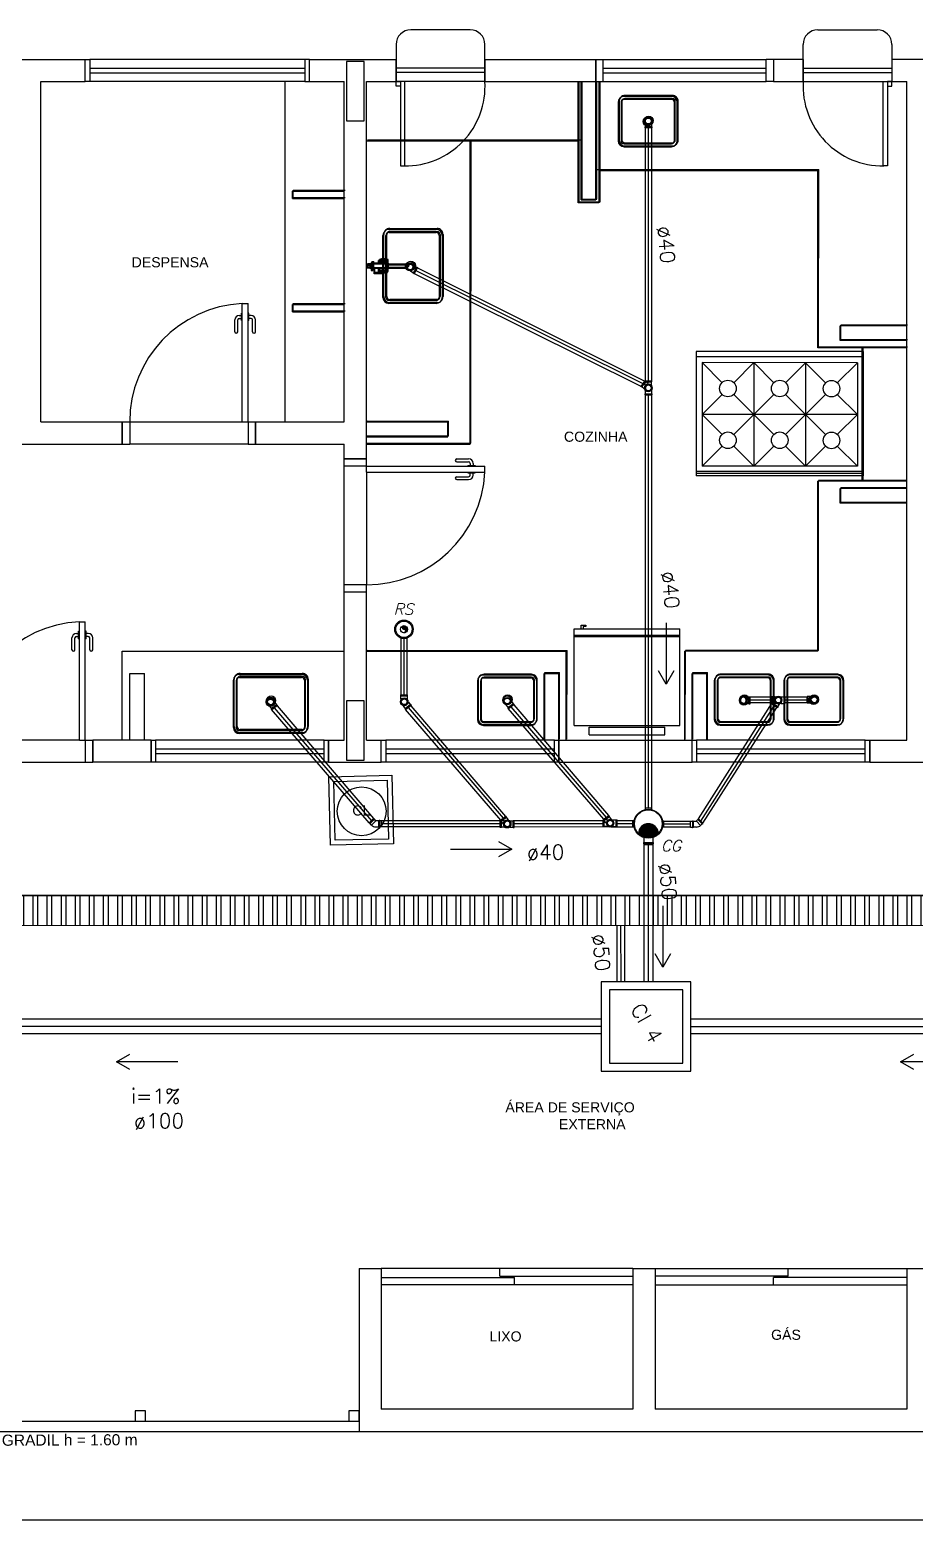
# Model space of a CAD drawing. Extents: x 411.9 to 506.5, y 66.1 to 116.3.
# Drawn here: x 427.16 to 433.14, y 71.29 to 81.37 of the extents above; entities that cross this region are included whole.
import ezdxf
from ezdxf.enums import TextEntityAlignment as Align

# ---------------------------------------------------------------- set-up
doc = ezdxf.new("R2010")
doc.units = 0
doc.header["$LTSCALE"] = 0.005
doc.layers.get('0').update_dxf_attribs({"linetype": 'CONTINUOUS'})
for name, color, linetype in [('A-PAREDE', 5, 'CONTINUOUS'), ('A-TEXTO', 3, 'CONTINUOUS'), ('ARQ-ESQ-VISTA1', 2, 'CONTINUOUS'), ('ARQ-PIS-VISTA', 8, 'CONTINUOUS'), ('EIXOS', 1, 'CONTINUOUS'), ('ESG-GERAL', 7, 'CONTINUOUS'), ('ESGOTO', 3, 'CONTINUOUS'), ('Estr-Met-PILARES', 3, 'CONTINUOUS'), ('H-SITUAÇÃO', 3, 'CONTINUOUS'), ('LEGENDA', 7, 'CONTINUOUS'), ('PROJ', 4, 'CONTINUOUS'), ('SANIT', 3, 'CONTINUOUS'), ('TUB-ESGOTO', 7, 'CONTINUOUS')]:
    doc.layers.add(name, color=color, linetype=linetype)
doc.styles.add('ARCAD1', font='romans.shx')
doc.styles.add('ESC-50-A20', font='arial.ttf', dxfattribs={"height": 0.1})
doc.styles.add('R80', font='SIMPLEX.SHX', dxfattribs={"height": 0.2})
doc.styles.get("Standard").update_dxf_attribs({"font": 'simplex.shx'})

# ---------------------------------------------------------------- blocks, each defined once
blk = doc.blocks.new('BL.SERVIÇO1')
at = {"layer": 'ARQ-PIS-VISTA', "color": 251}
for p, q in [((6.95, -2.25), (6.55, -2.25)), ((9.3, -2.25), (9.7, -2.25)), ((6.45, -2.35), (6.45, -2.6)), ((7.05, -2.6), (7.05, -2.35)), ((9.2, -2.6), (9.2, -2.35)), ((9.8, -2.35), (9.8, -2.6)), ((3.401, -2.45), (4.35, -2.45)), ((4.35, -2.6), (4.35, -2.45)), ((4.35, -2.45), (4.38, -2.45)), ((4.35, -2.6), (4.35, -2.45)), ((5.834, -2.45), (4.38, -2.45)), ((4.38, -2.45), (4.38, -2.6)), ((4.38, -2.51), (5.834, -2.51)), ((5.864, -2.45), (5.834, -2.45)), ((5.834, -2.45), (5.834, -2.6)), ((5.864, -2.45), (6.45, -2.45)), ((5.864, -2.6), (5.864, -2.45)), ((5.864, -2.6), (5.864, -2.45)), ((6.235, -2.465), (6.115, -2.465)), ((6.115, -2.465), (6.115, -2.865)), ((6.235, -2.865), (6.235, -2.465)), ((6.45, -2.6), (6.45, -2.45)), ((6.45, -2.6), (6.45, -2.45)), ((7.05, -2.509), (6.45, -2.509)), ((7.05, -2.45), (7.8, -2.45)), ((7.05, -2.453), (7.05, -2.603)), ((7.05, -2.603), (7.05, -2.453)), ((7.8, -2.45), (7.85, -2.45)), ((7.8, -2.45), (7.8, -2.6)), ((7.8, -2.6), (7.8, -2.45)), ((7.85, -2.6), (7.85, -2.45)), ((7.85, -2.45), (8.95, -2.45)), ((7.85, -2.51), (8.95, -2.51)), ((8.95, -2.6), (8.95, -2.45)), ((9, -2.45), (8.95, -2.45)), ((9.2, -2.45), (9, -2.45)), ((9, -2.45), (9, -2.6)), ((9.2, -2.45), (9.2, -2.6)), ((9.2, -2.509), (9.8, -2.509)), ((10.15, -2.45), (9.8, -2.45)), ((9.8, -2.45), (9.8, -2.6)), ((4.05, -4.9), (4.05, -2.6)), ((4.05, -2.6), (4.35, -2.6)), ((4.38, -2.6), (4.35, -2.6)), ((4.38, -2.54), (5.834, -2.54)), ((5.834, -2.6), (4.38, -2.6)), ((5.7, -4.9), (5.7, -2.6)), ((5.834, -2.6), (5.864, -2.6)), ((5.864, -2.6), (6.1, -2.6)), ((6.1, -4.9), (6.1, -2.6)), ((6.25, -2.6), (6.45, -2.6)), ((6.25, -5.15), (6.25, -2.6)), ((7.05, -2.539), (6.45, -2.539)), ((6.45, -2.63), (6.45, -2.6)), ((6.45, -2.6), (6.48, -2.6)), ((7.05, -2.6), (6.45, -2.6)), ((6.48, -2.6), (6.48, -3.17)), ((6.51, -2.6), (6.48, -2.6)), ((6.48, -2.6), (6.48, -2.63)), ((6.51, -3.17), (6.51, -2.6)), ((7.05, -2.6), (7.8, -2.6)), ((7.68, -3.42), (7.68, -2.6)), ((7.686, -3.414), (7.686, -2.6)), ((7.7, -3.4), (7.7, -2.6)), ((7.706, -3.394), (7.706, -2.6)), ((7.8, -2.6), (7.82, -2.6)), ((7.8, -3.4), (7.8, -2.6)), ((7.8, -2.6), (7.85, -2.6)), ((7.806, -3.394), (7.806, -2.6)), ((7.82, -2.6), (7.82, -3.42)), ((7.826, -2.6), (7.826, -3.414)), ((7.85, -2.54), (8.95, -2.54)), ((7.85, -2.6), (8.95, -2.6)), ((9, -2.6), (8.95, -2.6)), ((9, -2.6), (9.2, -2.6)), ((9.2, -2.539), (9.8, -2.539)), ((9.2, -2.6), (9.8, -2.6)), ((9.74, -3.17), (9.74, -2.6)), ((9.74, -2.6), (9.77, -2.6)), ((9.77, -2.6), (9.77, -3.17)), ((9.77, -2.6), (9.77, -2.63)), ((9.8, -2.6), (9.77, -2.6)), ((9.8, -2.6), (9.9, -2.6)), ((9.8, -2.63), (9.8, -2.6)), ((9.9, -7.05), (9.9, -2.6)), ((6.48, -2.63), (6.45, -2.63)), ((8.31, -2.7), (7.99, -2.7)), ((8.316, -2.694), (7.996, -2.694)), ((8.316, -2.714), (7.996, -2.714)), ((9.77, -2.63), (9.8, -2.63)), ((7.95, -2.74), (7.95, -3)), ((7.956, -2.734), (7.956, -2.994)), ((7.97, -2.74), (7.97, -3)), ((7.976, -2.734), (7.976, -2.994)), ((8.31, -2.72), (7.99, -2.72)), ((8.33, -3), (8.33, -2.74)), ((8.336, -2.994), (8.336, -2.734)), ((8.35, -3), (8.35, -2.74)), ((8.356, -2.994), (8.356, -2.734)), ((6.115, -2.865), (6.235, -2.865)), ((6.25, -3), (7.68, -3)), ((6.256, -2.993), (7.706, -2.994)), ((6.95, -5.05), (6.95, -3)), ((6.955, -5.044), (6.956, -2.994)), ((7.99, -3.02), (8.31, -3.02)), ((7.996, -3.014), (8.316, -3.014)), ((7.99, -3.04), (8.31, -3.04)), ((7.996, -3.034), (8.316, -3.034)), ((6.48, -3.17), (6.51, -3.17)), ((7.806, -3.194), (9.306, -3.195)), ((7.82, -3.2), (9.3, -3.2)), ((9.3, -4.4), (9.3, -3.2)), ((9.305, -4.395), (9.306, -3.195)), ((9.77, -3.17), (9.74, -3.17)), ((5.749, -3.39), (5.749, -3.34)), ((5.749, -3.34), (6.099, -3.34)), ((5.749, -3.39), (6.099, -3.39)), ((5.755, -3.383), (5.755, -3.333)), ((5.755, -3.333), (6.105, -3.333)), ((5.755, -3.383), (6.105, -3.383)), ((7.82, -3.42), (7.68, -3.42)), ((7.826, -3.414), (7.686, -3.414)), ((7.7, -3.4), (7.8, -3.4)), ((7.706, -3.394), (7.806, -3.394)), ((6.401, -3.599), (6.721, -3.599)), ((6.401, -3.619), (6.721, -3.619)), ((6.407, -3.593), (6.727, -3.593)), ((6.407, -3.613), (6.727, -3.613)), ((6.361, -4.059), (6.361, -3.639)), ((6.367, -4.053), (6.367, -3.633)), ((6.381, -4.059), (6.381, -3.639)), ((6.387, -4.053), (6.387, -3.633)), ((6.741, -3.639), (6.741, -4.059)), ((6.747, -3.633), (6.747, -4.053)), ((6.761, -3.639), (6.761, -4.059)), ((6.767, -3.633), (6.767, -4.053)), ((6.281, -3.822), (6.292, -3.822)), ((6.281, -3.822), (6.281, -3.876)), ((6.287, -3.816), (6.297, -3.816)), ((6.287, -3.816), (6.287, -3.87)), ((6.293, -3.875), (6.293, -3.824)), ((6.299, -3.868), (6.299, -3.817)), ((6.331, -3.834), (6.331, -3.809)), ((6.331, -3.815), (6.391, -3.815)), ((6.331, -3.819), (6.391, -3.819)), ((6.337, -3.828), (6.337, -3.802)), ((6.337, -3.808), (6.397, -3.808)), ((6.337, -3.812), (6.397, -3.812)), ((6.391, -3.834), (6.391, -3.809)), ((6.397, -3.828), (6.397, -3.802)), ((6.251, -3.839), (6.25, -3.84)), ((6.25, -3.84), (6.25, -3.842)), ((6.25, -3.842), (6.25, -3.858)), ((6.251, -3.86), (6.25, -3.858)), ((6.273, -3.839), (6.251, -3.839)), ((6.251, -3.839), (6.251, -3.859)), ((6.251, -3.84), (6.272, -3.84)), ((6.251, -3.859), (6.272, -3.859)), ((6.273, -3.86), (6.251, -3.86)), ((6.257, -3.832), (6.256, -3.834)), ((6.256, -3.833), (6.278, -3.833)), ((6.256, -3.834), (6.256, -3.835)), ((6.256, -3.835), (6.256, -3.851)), ((6.257, -3.853), (6.256, -3.851)), ((6.256, -3.852), (6.278, -3.852)), ((6.279, -3.832), (6.257, -3.832)), ((6.257, -3.832), (6.257, -3.852)), ((6.279, -3.853), (6.257, -3.853)), ((6.272, -3.839), (6.272, -3.859)), ((6.272, -3.86), (6.272, -3.859)), ((6.273, -3.834), (6.273, -3.864)), ((6.281, -3.864), (6.273, -3.864)), ((6.281, -3.834), (6.273, -3.834)), ((6.278, -3.832), (6.278, -3.852)), ((6.278, -3.853), (6.278, -3.852)), ((6.279, -3.828), (6.279, -3.858)), ((6.287, -3.828), (6.279, -3.828)), ((6.287, -3.858), (6.279, -3.858)), ((6.281, -3.876), (6.292, -3.876)), ((6.287, -3.87), (6.297, -3.87)), ((6.391, -3.834), (6.293, -3.834)), ((6.391, -3.864), (6.293, -3.864)), ((6.397, -3.828), (6.299, -3.828)), ((6.397, -3.858), (6.299, -3.858)), ((6.301, -3.894), (6.301, -3.864)), ((6.301, -3.899), (6.301, -3.894)), ((6.301, -3.894), (6.361, -3.894)), ((6.361, -3.899), (6.301, -3.899)), ((6.307, -3.888), (6.307, -3.858)), ((6.307, -3.893), (6.307, -3.888)), ((6.307, -3.888), (6.367, -3.888)), ((6.367, -3.893), (6.307, -3.893)), ((6.331, -3.889), (6.331, -3.864)), ((6.331, -3.879), (6.391, -3.879)), ((6.331, -3.883), (6.391, -3.883)), ((6.337, -3.883), (6.337, -3.858)), ((6.337, -3.873), (6.397, -3.873)), ((6.337, -3.877), (6.397, -3.877)), ((6.361, -3.894), (6.361, -3.899)), ((6.367, -3.888), (6.367, -3.893)), ((6.391, -3.834), (6.391, -3.864)), ((6.391, -3.839), (6.52, -3.839)), ((6.391, -3.86), (6.52, -3.86)), ((6.391, -3.889), (6.391, -3.864)), ((6.397, -3.828), (6.397, -3.858)), ((6.397, -3.832), (6.526, -3.832)), ((6.397, -3.853), (6.526, -3.853)), ((6.397, -3.883), (6.397, -3.858)), ((6.53, -3.848), (6.53, -3.849)), ((6.536, -3.841), (6.536, -3.843)), ((5.41, -4.9), (5.41, -4.1)), ((5.41, -4.1), (5.45, -4.1)), ((5.45, -4.9), (5.45, -4.1)), ((5.749, -4.156), (5.749, -4.106)), ((5.749, -4.106), (6.099, -4.106)), ((5.755, -4.15), (5.755, -4.1)), ((5.755, -4.1), (6.105, -4.1)), ((6.721, -4.079), (6.401, -4.079)), ((6.721, -4.099), (6.401, -4.099)), ((6.727, -4.073), (6.407, -4.073)), ((6.727, -4.093), (6.407, -4.093)), ((5.36, -4.29), (5.36, -4.21)), ((5.38, -4.29), (5.38, -4.21)), ((5.39, -4.18), (5.405, -4.18)), ((5.39, -4.2), (5.405, -4.2)), ((5.405, -4.215), (5.405, -4.165)), ((5.405, -4.165), (5.41, -4.165)), ((5.405, -4.215), (5.41, -4.215)), ((5.455, -4.165), (5.45, -4.165)), ((5.455, -4.215), (5.45, -4.215)), ((5.455, -4.215), (5.455, -4.165)), ((5.47, -4.18), (5.455, -4.18)), ((5.47, -4.2), (5.455, -4.2)), ((5.48, -4.29), (5.48, -4.21)), ((5.5, -4.29), (5.5, -4.21)), ((5.749, -4.156), (6.099, -4.156)), ((5.755, -4.15), (6.105, -4.15)), ((9.45, -4.35), (9.45, -4.25)), ((9.9, -4.25), (9.45, -4.25)), ((9.455, -4.345), (9.455, -4.245)), ((9.905, -4.245), (9.455, -4.245)), ((9.605, -4.425), (8.478, -4.424)), ((8.478, -4.424), (8.478, -5.264)), ((9.9, -4.4), (9.3, -4.4)), ((9.9, -4.4), (9.3, -4.4)), ((9.905, -4.395), (9.305, -4.395)), ((9.905, -4.395), (9.305, -4.395)), ((9.9, -4.35), (9.45, -4.35)), ((9.905, -4.345), (9.455, -4.345)), ((9.6, -5.3), (9.6, -4.4)), ((9.605, -5.295), (9.605, -4.395)), ((9.605, -4.425), (9.605, -5.265)), ((9.605, -4.46), (8.478, -4.459)), ((8.517, -4.499), (8.652, -4.635)), ((9.567, -4.5), (8.517, -4.499)), ((8.517, -4.499), (8.517, -5.199)), ((8.731, -4.635), (8.867, -4.499)), ((8.867, -4.499), (9.002, -4.635)), ((8.867, -4.499), (8.867, -5.199)), ((9.217, -4.5), (9.081, -4.635)), ((9.352, -4.635), (9.217, -4.5)), ((9.217, -4.5), (9.217, -5.2)), ((9.567, -4.5), (9.431, -4.635)), ((9.567, -4.5), (9.567, -5.2)), ((8.517, -4.849), (8.652, -4.714)), ((8.731, -4.714), (9.002, -4.985)), ((9.002, -4.714), (8.731, -4.985)), ((9.081, -4.714), (9.352, -4.985)), ((9.352, -4.714), (9.081, -4.985)), ((9.567, -4.85), (9.431, -4.714)), ((4.05, -4.9), (4.6, -4.9)), ((4.6, -5.05), (4.6, -4.9)), ((4.6, -4.9), (4.6, -5.05)), ((4.6, -4.9), (4.65, -4.9)), ((4.65, -4.9), (5.41, -4.9)), ((4.65, -4.9), (4.65, -5.05)), ((5.41, -4.9), (5.45, -4.9)), ((5.45, -4.9), (5.45, -5.05)), ((5.45, -4.9), (5.5, -4.9)), ((5.5, -5.05), (5.5, -4.9)), ((5.5, -4.9), (6.1, -4.9)), ((5.5, -4.9), (5.5, -5.05)), ((6.25, -4.9), (6.8, -4.9)), ((6.255, -4.893), (6.805, -4.894)), ((6.8, -5), (6.8, -4.9)), ((6.805, -4.994), (6.805, -4.894)), ((8.652, -4.985), (8.517, -4.849)), ((9.567, -4.85), (8.517, -4.849)), ((9.431, -4.985), (9.567, -4.85)), ((6.25, -5), (6.8, -5)), ((6.255, -4.993), (6.805, -4.994)), ((3.5, -5.05), (4.6, -5.05)), ((4.6, -5.05), (4.65, -5.05)), ((5.45, -5.05), (4.65, -5.05)), ((5.45, -5.05), (5.5, -5.05)), ((5.5, -5.05), (6.1, -5.05)), ((6.1, -5.15), (6.1, -5.05)), ((6.25, -5.05), (6.95, -5.05)), ((6.255, -5.043), (6.955, -5.044)), ((8.652, -5.064), (8.517, -5.199)), ((8.867, -5.199), (8.731, -5.064)), ((9.002, -5.064), (8.867, -5.199)), ((9.081, -5.064), (9.217, -5.2)), ((9.217, -5.2), (9.352, -5.064)), ((9.431, -5.064), (9.567, -5.2)), ((6.1, -5.15), (6.25, -5.15)), ((6.25, -5.15), (6.1, -5.15)), ((6.1, -5.2), (6.1, -5.15)), ((6.1, -6), (6.1, -5.2)), ((6.25, -5.2), (6.1, -5.2)), ((6.25, -5.2), (6.25, -5.15)), ((6.25, -5.2), (7.05, -5.2)), ((6.25, -5.24), (6.25, -5.2)), ((6.86, -5.15), (6.94, -5.15)), ((6.86, -5.17), (6.94, -5.17)), ((6.935, -5.195), (6.985, -5.195)), ((6.935, -5.195), (6.935, -5.2)), ((6.95, -5.18), (6.95, -5.195)), ((6.97, -5.18), (6.97, -5.195)), ((6.985, -5.195), (6.985, -5.2)), ((7.05, -5.24), (7.05, -5.2)), ((9.605, -5.235), (8.478, -5.234)), ((9.567, -5.2), (8.517, -5.199)), ((6.25, -5.24), (6.25, -6)), ((6.25, -5.24), (7.05, -5.24)), ((6.86, -5.27), (6.94, -5.27)), ((6.86, -5.29), (6.94, -5.29)), ((6.935, -5.245), (6.935, -5.24)), ((6.935, -5.245), (6.985, -5.245)), ((6.95, -5.26), (6.95, -5.245)), ((6.97, -5.26), (6.97, -5.245)), ((6.985, -5.245), (6.985, -5.24)), ((9.605, -5.249), (8.478, -5.248)), ((9.605, -5.265), (8.478, -5.264)), ((9.3, -6.45), (9.3, -5.3)), ((9.9, -5.3), (9.3, -5.3)), ((9.305, -6.445), (9.305, -5.295)), ((9.9, -5.295), (9.305, -5.295)), ((9.45, -5.45), (9.45, -5.35)), ((9.9, -5.35), (9.45, -5.35)), ((9.455, -5.445), (9.455, -5.345)), ((9.9, -5.345), (9.455, -5.345)), ((9.9, -5.45), (9.45, -5.45)), ((9.9, -5.445), (9.455, -5.445)), ((6.25, -6), (6.1, -6)), ((6.1, -6.05), (6.1, -6)), ((6.25, -6.05), (6.25, -6)), ((6.1, -7.05), (6.1, -6.05)), ((6.25, -6.05), (6.1, -6.05)), ((6.25, -6.05), (6.1, -6.05)), ((6.25, -7.05), (6.25, -6.05)), ((4.29, -6.33), (4.305, -6.33)), ((4.305, -6.365), (4.305, -6.315)), ((4.305, -6.315), (4.31, -6.315)), ((4.31, -7.05), (4.31, -6.25)), ((4.31, -6.25), (4.35, -6.25)), ((4.35, -7.05), (4.35, -6.25)), ((4.355, -6.315), (4.35, -6.315)), ((4.355, -6.365), (4.355, -6.315)), ((4.37, -6.33), (4.355, -6.33)), ((7.653, -6.299), (8.368, -6.299)), ((7.653, -6.952), (7.653, -6.299)), ((7.653, -6.34), (8.368, -6.34)), ((7.701, -6.273), (7.732, -6.273)), ((7.701, -6.299), (7.701, -6.273)), ((7.714, -6.282), (7.714, -6.299)), ((7.732, -6.282), (7.714, -6.282)), ((7.732, -6.273), (7.732, -6.282)), ((8.368, -6.952), (8.368, -6.299)), ((4.26, -6.44), (4.26, -6.36)), ((4.28, -6.44), (4.28, -6.36)), ((4.29, -6.35), (4.305, -6.35)), ((4.305, -6.365), (4.31, -6.365)), ((4.355, -6.365), (4.35, -6.365)), ((4.37, -6.35), (4.355, -6.35)), ((4.38, -6.44), (4.38, -6.36)), ((4.4, -6.44), (4.4, -6.36)), ((6.255, -6.443), (7.605, -6.444)), ((7.604, -7.044), (7.605, -6.444)), ((7.653, -6.35), (8.368, -6.35)), ((8.404, -7.044), (8.405, -6.444)), ((9.305, -6.445), (8.405, -6.444)), ((4.6, -6.45), (6.1, -6.45)), ((4.6, -7.05), (4.6, -6.45)), ((6.25, -6.45), (7.6, -6.45)), ((7.6, -7.05), (7.6, -6.45)), ((9.3, -6.45), (8.4, -6.45)), ((8.4, -7.05), (8.4, -6.45)), ((4.65, -6.6), (4.75, -6.6)), ((4.65, -7.05), (4.65, -6.6)), ((4.75, -7.05), (4.75, -6.6)), ((5.351, -6.966), (5.351, -6.646)), ((5.356, -6.959), (5.356, -6.639)), ((5.371, -6.966), (5.371, -6.646)), ((5.376, -6.959), (5.376, -6.639)), ((5.391, -6.606), (5.811, -6.606)), ((5.391, -6.626), (5.811, -6.626)), ((5.396, -6.599), (5.816, -6.599)), ((5.396, -6.619), (5.816, -6.619)), ((5.831, -6.646), (5.831, -6.966)), ((5.836, -6.639), (5.836, -6.959)), ((5.851, -6.646), (5.851, -6.966)), ((5.856, -6.639), (5.856, -6.959)), ((7.004, -6.645), (7.004, -6.905)), ((7.024, -6.645), (7.024, -6.905)), ((7.36, -6.611), (7.04, -6.611)), ((7.36, -6.631), (7.04, -6.631)), ((7.364, -6.605), (7.044, -6.605)), ((7.364, -6.625), (7.044, -6.625)), ((7.384, -6.905), (7.384, -6.645)), ((7.404, -6.905), (7.404, -6.645)), ((7.45, -6.6), (7.55, -6.6)), ((7.45, -7.05), (7.45, -6.6)), ((7.454, -6.594), (7.554, -6.594)), ((7.454, -7.044), (7.454, -6.594)), ((7.55, -7.05), (7.55, -6.6)), ((7.554, -7.044), (7.554, -6.594)), ((8.45, -6.6), (8.55, -6.6)), ((8.45, -7.05), (8.45, -6.6)), ((8.454, -6.594), (8.554, -6.594)), ((8.454, -7.044), (8.454, -6.594)), ((8.55, -7.05), (8.55, -6.6)), ((8.554, -7.044), (8.554, -6.594)), ((8.604, -6.644), (8.604, -6.904)), ((8.624, -6.644), (8.624, -6.904)), ((8.96, -6.61), (8.64, -6.61)), ((8.96, -6.63), (8.64, -6.63)), ((8.964, -6.604), (8.644, -6.604)), ((8.964, -6.624), (8.644, -6.624)), ((8.984, -6.904), (8.984, -6.644)), ((9.004, -6.904), (9.004, -6.644)), ((9.074, -6.644), (9.074, -6.904)), ((9.094, -6.644), (9.094, -6.904)), ((9.43, -6.61), (9.11, -6.61)), ((9.43, -6.63), (9.11, -6.63)), ((9.434, -6.605), (9.114, -6.604)), ((9.434, -6.625), (9.114, -6.624)), ((9.454, -6.905), (9.454, -6.645)), ((9.474, -6.905), (9.474, -6.645)), ((7, -6.651), (7, -6.911)), ((7.02, -6.651), (7.02, -6.911)), ((7.38, -6.911), (7.38, -6.651)), ((7.4, -6.911), (7.4, -6.651)), ((8.6, -6.65), (8.6, -6.91)), ((8.62, -6.65), (8.62, -6.91)), ((8.98, -6.91), (8.98, -6.65)), ((9, -6.91), (9, -6.65)), ((9.07, -6.65), (9.07, -6.91)), ((9.09, -6.65), (9.09, -6.91)), ((9.45, -6.91), (9.45, -6.65)), ((9.47, -6.91), (9.47, -6.65)), ((6.235, -6.785), (6.115, -6.785)), ((6.115, -6.785), (6.115, -7.185)), ((6.235, -7.185), (6.235, -6.785)), ((7.04, -6.931), (7.36, -6.931)), ((7.044, -6.925), (7.364, -6.925)), ((7.044, -6.945), (7.364, -6.945)), ((8.64, -6.93), (8.96, -6.93)), ((8.644, -6.924), (8.964, -6.924)), ((8.644, -6.944), (8.964, -6.944)), ((9.11, -6.93), (9.43, -6.93)), ((9.114, -6.924), (9.434, -6.925)), ((9.114, -6.944), (9.434, -6.945)), ((4.31, -7.05), (3.55, -7.05)), ((4.31, -7.05), (4.35, -7.05)), ((4.35, -7.05), (4.35, -7.2)), ((4.35, -7.05), (4.4, -7.05)), ((4.4, -7.05), (4.4, -7.2)), ((4.794, -7.05), (4.4, -7.05)), ((4.4, -7.2), (4.4, -7.05)), ((4.794, -7.2), (4.794, -7.05)), ((4.794, -7.2), (4.794, -7.05)), ((4.794, -7.05), (4.794, -7.2)), ((4.794, -7.2), (4.794, -7.05)), ((4.794, -7.05), (4.824, -7.05)), ((4.794, -7.2), (4.794, -7.05)), ((5.964, -7.05), (4.824, -7.05)), ((4.824, -7.05), (4.824, -7.2)), ((5.811, -6.986), (5.391, -6.986)), ((5.811, -7.006), (5.391, -7.006)), ((5.816, -6.979), (5.396, -6.979)), ((5.816, -6.999), (5.396, -6.999)), ((5.964, -7.2), (5.964, -7.05)), ((5.964, -7.05), (5.994, -7.05)), ((5.994, -7.2), (5.994, -7.05)), ((5.994, -7.2), (5.994, -7.05)), ((5.994, -7.05), (6.1, -7.05)), ((5.994, -7.05), (5.994, -7.2)), ((5.994, -7.05), (5.994, -7.2)), ((5.994, -7.2), (5.994, -7.05)), ((6.25, -7.05), (6.35, -7.05)), ((6.25, -7.05), (6.35, -7.05)), ((6.35, -7.2), (6.35, -7.05)), ((6.35, -7.2), (6.35, -7.05)), ((6.35, -7.05), (6.38, -7.05)), ((6.35, -7.2), (6.35, -7.05)), ((7.52, -7.05), (6.38, -7.05)), ((6.38, -7.05), (6.38, -7.2)), ((7.04, -6.951), (7.36, -6.951)), ((7.52, -7.2), (7.52, -7.05)), ((7.52, -7.05), (7.55, -7.05)), ((7.55, -7.05), (8.45, -7.05)), ((7.55, -7.2), (7.55, -7.05)), ((7.55, -7.05), (7.55, -7.2)), ((7.55, -7.2), (7.55, -7.05)), ((7.653, -6.952), (8.368, -6.952)), ((7.755, -7.014), (7.755, -6.963)), ((7.755, -6.963), (8.266, -6.963)), ((7.755, -7.014), (8.266, -7.014)), ((8.266, -7.014), (8.266, -6.963)), ((8.45, -7.2), (8.45, -7.05)), ((8.45, -7.2), (8.45, -7.05)), ((8.45, -7.05), (8.48, -7.05)), ((8.45, -7.2), (8.45, -7.05)), ((9.62, -7.05), (8.48, -7.05)), ((8.48, -7.05), (8.48, -7.2)), ((8.64, -6.95), (8.96, -6.95)), ((9.11, -6.95), (9.43, -6.95)), ((9.62, -7.2), (9.62, -7.05)), ((9.62, -7.05), (9.65, -7.05)), ((9.65, -7.05), (9.65, -7.2)), ((9.65, -7.05), (9.9, -7.05)), ((9.65, -7.2), (9.65, -7.05)), ((4.824, -7.11), (5.964, -7.11)), ((4.824, -7.14), (5.964, -7.14)), ((6.38, -7.11), (7.52, -7.11)), ((6.38, -7.14), (7.52, -7.14)), ((8.48, -7.11), (9.62, -7.11)), ((8.48, -7.14), (9.62, -7.14)), ((3.55, -7.2), (4.35, -7.2)), ((4.35, -7.2), (4.4, -7.2)), ((4.794, -7.2), (4.4, -7.2)), ((4.824, -7.2), (4.794, -7.2)), ((5.964, -7.2), (4.824, -7.2)), ((5.994, -7.2), (5.964, -7.2)), ((5.994, -7.2), (6.35, -7.2)), ((6.115, -7.185), (6.235, -7.185)), ((6.38, -7.2), (6.35, -7.2)), ((7.52, -7.2), (6.38, -7.2)), ((7.55, -7.2), (7.52, -7.2)), ((7.55, -7.2), (8.45, -7.2)), ((7.87, -7.2), (8.295, -7.2)), ((8.48, -7.2), (8.45, -7.2)), ((9.62, -7.2), (8.48, -7.2)), ((9.65, -7.2), (9.62, -7.2)), ((9.65, -7.2), (11.8, -7.2)), ((5.996, -7.298), (6.422, -7.288)), ((6.006, -7.761), (5.996, -7.298)), ((6.03, -7.331), (6.389, -7.322)), ((6.039, -7.727), (6.03, -7.331)), ((6.389, -7.322), (6.398, -7.719)), ((6.422, -7.288), (6.433, -7.752)), ((6.433, -7.752), (6.006, -7.761)), ((6.398, -7.719), (6.039, -7.727)), ((17.55, -8.1), (0, -8.1)), ((6.2, -10.622), (6.2, -11.722)), ((6.2, -10.622), (6.35, -10.622)), ((7.15, -10.622), (6.35, -10.622)), ((6.35, -10.622), (6.35, -11.572)), ((8.05, -10.622), (7.15, -10.622)), ((7.15, -10.672), (7.15, -10.622)), ((7.15, -10.672), (8.05, -10.672)), ((8.05, -10.622), (8.2, -10.622)), ((8.05, -10.622), (8.05, -11.572)), ((8.2, -10.622), (8.2, -11.572)), ((8.2, -10.622), (9.1, -10.622)), ((9.1, -10.672), (8.2, -10.672)), ((9.1, -10.622), (9.9, -10.622)), ((9.1, -10.672), (9.1, -10.622)), ((9.9, -10.622), (9.9, -11.572)), ((9.9, -10.622), (10.05, -10.622)), ((6.35, -10.682), (7.25, -10.682)), ((7.25, -10.732), (6.35, -10.732)), ((7.25, -10.732), (7.25, -10.682)), ((8.05, -10.732), (7.25, -10.732)), ((8.2, -10.732), (9, -10.732)), ((9, -10.732), (9, -10.682)), ((9.9, -10.682), (9, -10.682)), ((9, -10.732), (9.9, -10.732)), ((4.757, -11.582), (4.687, -11.582)), ((4.687, -11.582), (4.687, -11.652)), ((4.757, -11.652), (4.757, -11.582)), ((6.2, -11.582), (6.13, -11.582)), ((6.13, -11.582), (6.13, -11.652)), ((6.2, -11.652), (6.2, -11.582)), ((8.05, -11.572), (6.35, -11.572)), ((9.9, -11.572), (8.2, -11.572)), ((3.245, -11.652), (6.2, -11.652)), ((4.687, -11.652), (4.757, -11.652)), ((6.13, -11.652), (6.2, -11.652)), ((3.175, -11.722), (6.2, -11.722)), ((6.2, -11.722), (10.05, -11.722)), ((11.7, -12.322), (0.1, -12.322))]:
    blk.add_line(p, q, dxfattribs=at)
for centre, radius in [((8.15, -2.87), 0.03), ((8.156, -2.864), 0.03), ((6.544, -3.849), 0.03), ((6.55, -3.843), 0.03), ((8.692, -4.674), 0.056), ((9.042, -4.674), 0.056), ((9.392, -4.675), 0.056), ((8.692, -5.024), 0.056), ((9.042, -5.024), 0.056), ((9.392, -5.025), 0.056), ((7.204, -6.775), 0.03), ((8.804, -6.774), 0.03), ((9.274, -6.775), 0.03), ((5.601, -6.789), 0.03), ((5.606, -6.782), 0.03), ((7.2, -6.781), 0.03), ((8.8, -6.78), 0.03), ((9.27, -6.78), 0.03), ((6.217, -7.531), 0.165)]:
    blk.add_circle(centre, radius, dxfattribs=at)
for centre, radius, start, end in [((6.55, -2.35), 0.1, 90, 180), ((6.95, -2.35), 0.1, 0, 90), ((9.3, -2.35), 0.1, 90, 180), ((9.7, -2.35), 0.1, 0, 90), ((6.513, -2.632), 0.538, 269.2019, 3.3679), ((9.738, -2.632), 0.538, 176.6321, 270.7981), ((7.99, -2.74), 0.04, 90, 180), ((7.996, -2.734), 0.04, 89.9772, 179.9772), ((7.996, -2.734), 0.02, 89.9772, 179.9772), ((8.31, -2.74), 0.04, 360, 90), ((8.316, -2.734), 0.04, 359.9772, 89.9772), ((8.316, -2.734), 0.02, 359.9772, 89.9772), ((7.99, -2.74), 0.02, 90, 180), ((8.31, -2.74), 0.02, 360, 90), ((7.99, -3), 0.04, 180, 270), ((7.996, -2.994), 0.04, 179.9772, 269.9772), ((7.99, -3), 0.02, 180, 270), ((7.996, -2.994), 0.02, 179.9772, 269.9772), ((8.31, -3), 0.02, 270, 0), ((8.31, -3), 0.04, 270, 0), ((8.316, -2.994), 0.02, 269.9772, 359.9772), ((8.316, -2.994), 0.04, 269.9772, 359.9772), ((6.401, -3.639), 0.04, 90, 180), ((6.407, -3.633), 0.04, 89.9772, 179.9772), ((6.401, -3.639), 0.02, 90, 180), ((6.407, -3.633), 0.02, 89.9772, 179.9772), ((6.721, -3.639), 0.04, 360, 90), ((6.721, -3.639), 0.02, 360, 90), ((6.727, -3.633), 0.04, 359.9772, 89.9772), ((6.727, -3.633), 0.02, 359.9772, 89.9772), ((6.292, -3.824), 0.0016, 0.0011, 90), ((6.297, -3.817), 0.0016, 359.9783, 89.9772), ((6.361, -3.896), 0.0925, 71.0067, 108.856), ((6.367, -3.89), 0.0925, 70.9839, 108.8332), ((6.292, -3.875), 0.0016, 270, 359.9996), ((6.297, -3.868), 0.0016, 269.9772, 359.9768), ((6.361, -3.802), 0.0925, 251.144, 288.9933), ((6.367, -3.795), 0.0925, 251.1212, 288.9705), ((6.52, -3.849), 0.0103, 270, 90), ((6.526, -3.843), 0.0103, 269.9772, 89.9772), ((5.45, -4.899), 0.8, 92.866, 180.0717), ((6.401, -4.059), 0.04, 180, 270), ((6.407, -4.053), 0.04, 179.9772, 269.9772), ((6.401, -4.059), 0.02, 180, 270), ((6.407, -4.053), 0.02, 179.9772, 269.9772), ((6.721, -4.059), 0.02, 270, 0), ((6.721, -4.059), 0.04, 270, 0), ((6.727, -4.053), 0.02, 269.9772, 359.9772), ((6.727, -4.053), 0.04, 269.9772, 359.9772), ((5.39, -4.21), 0.03, 90, 180), ((5.39, -4.21), 0.01, 90, 180), ((5.47, -4.21), 0.03, 0, 90), ((5.47, -4.21), 0.01, 0, 90), ((5.37, -4.29), 0.01, 180, 0), ((5.49, -4.29), 0.01, 180, 0), ((6.86, -5.16), 0.01, 90, 270), ((6.94, -5.18), 0.03, 360, 90), ((6.94, -5.18), 0.01, 360, 90), ((6.251, -5.2), 0.8, 269.9283, 357.134), ((6.86, -5.28), 0.01, 90, 270), ((6.94, -5.26), 0.01, 270, 360), ((6.94, -5.26), 0.03, 270, 360), ((4.35, -7.049), 0.8, 92.866, 180.0717), ((4.29, -6.36), 0.03, 90, 180), ((4.37, -6.36), 0.03, 0, 90), ((4.27, -6.44), 0.01, 180, 0), ((4.29, -6.36), 0.01, 90, 180), ((4.37, -6.36), 0.01, 0, 90), ((4.39, -6.44), 0.01, 180, 0), ((5.391, -6.646), 0.04, 90, 180), ((5.396, -6.639), 0.04, 89.9772, 179.9772), ((5.391, -6.646), 0.02, 90, 180), ((5.396, -6.639), 0.02, 89.9772, 179.9772), ((5.811, -6.646), 0.04, 0, 90), ((5.811, -6.646), 0.02, 0, 90), ((5.816, -6.639), 0.04, 359.9772, 89.9772), ((5.816, -6.639), 0.02, 359.9772, 89.9772), ((7.04, -6.651), 0.04, 90, 180), ((7.044, -6.645), 0.04, 89.9772, 179.9772), ((7.04, -6.651), 0.02, 90, 180), ((7.044, -6.645), 0.02, 89.9772, 179.9772), ((7.36, -6.651), 0.04, 360, 90), ((7.36, -6.651), 0.02, 360, 90), ((7.364, -6.645), 0.04, 359.9772, 89.9772), ((7.364, -6.645), 0.02, 359.9772, 89.9772), ((8.64, -6.65), 0.04, 90, 180), ((8.644, -6.644), 0.04, 89.9772, 179.9772), ((8.64, -6.65), 0.02, 90, 180), ((8.644, -6.644), 0.02, 89.9772, 179.9772), ((8.96, -6.65), 0.04, 360, 90), ((8.96, -6.65), 0.02, 360, 90), ((8.964, -6.644), 0.04, 359.9772, 89.9772), ((8.964, -6.644), 0.02, 359.9772, 89.9772), ((9.11, -6.65), 0.04, 90, 180), ((9.114, -6.644), 0.04, 89.9772, 179.9772), ((9.11, -6.65), 0.02, 90, 180), ((9.114, -6.644), 0.02, 89.9772, 179.9772), ((9.43, -6.65), 0.04, 360, 90), ((9.43, -6.65), 0.02, 360, 90), ((9.434, -6.645), 0.04, 359.9772, 89.9772), ((9.434, -6.645), 0.02, 359.9772, 89.9772), ((7.04, -6.911), 0.04, 180, 270), ((7.044, -6.905), 0.04, 179.9772, 269.9772), ((7.04, -6.911), 0.02, 180, 270), ((7.044, -6.905), 0.02, 179.9772, 269.9772), ((7.36, -6.911), 0.02, 270, 0), ((7.36, -6.911), 0.04, 270, 0), ((7.364, -6.905), 0.02, 269.9772, 359.9772), ((7.364, -6.905), 0.04, 269.9772, 359.9772), ((8.64, -6.91), 0.04, 180, 270), ((8.644, -6.904), 0.04, 179.9772, 269.9772), ((8.64, -6.91), 0.02, 180, 270), ((8.644, -6.904), 0.02, 179.9772, 269.9772), ((8.96, -6.91), 0.02, 270, 0), ((8.96, -6.91), 0.04, 270, 0), ((8.964, -6.904), 0.02, 269.9772, 359.9772), ((8.964, -6.904), 0.04, 269.9772, 359.9772), ((9.11, -6.91), 0.04, 180, 270), ((9.114, -6.904), 0.04, 179.9772, 269.9772), ((9.11, -6.91), 0.02, 180, 270), ((9.114, -6.904), 0.02, 179.9772, 269.9772), ((9.43, -6.91), 0.02, 270, 0), ((9.43, -6.91), 0.04, 270, 0), ((9.434, -6.905), 0.02, 269.9772, 359.9772), ((9.434, -6.905), 0.04, 269.9772, 359.9772), ((5.391, -6.966), 0.04, 180, 270), ((5.396, -6.959), 0.04, 179.9772, 269.9772), ((5.391, -6.966), 0.02, 180, 270), ((5.396, -6.959), 0.02, 179.9772, 269.9772), ((5.811, -6.966), 0.02, 270, 360), ((5.811, -6.966), 0.04, 270, 360), ((5.816, -6.959), 0.02, 269.9772, 359.9772), ((5.816, -6.959), 0.04, 269.9772, 359.9772)]:
    blk.add_arc(centre, radius, start, end, dxfattribs=at)
at = {"layer": 'ARQ-PIS-VISTA', "color": 251, "style": 'ESC-50-A20'}
for s, height, p in [('DESPENSA', 0.0683, (4.663, -3.855)), ('COZINHA', 0.0683, (7.584, -5.034)), ('CL', 0.0683, (6.154, -7.56)), ('ÁREA DE SERVIÇO', 0.06827, (7.188, -9.566)), ('EXTERNA', 0.0683, (7.55, -9.68)), (' LIXO', 0.0683, (7.054, -11.114)), (' GÁS', 0.0683, (8.957, -11.103))]:
    blk.add_text(s, height=height, dxfattribs=at).set_placement(p)
blk.add_text('GRADIL h = 1.60 m', height=0.075, rotation=0.2321, dxfattribs=at).set_placement((3.786, -11.819))
blk = doc.blocks.new('*X22')
at = {"color": 0}
for p, q in [((72.8, 90), (100.3, 90)), ((72.9, 91.9), (99.1, 91.9)), ((73.1, 88.1), (101.2, 88.1)), ((73.4, 93.8), (97.6, 93.8)), ((73.7, 86.2), (101.9, 86.2)), ((74.3, 95.6), (95.7, 95.6)), ((75.9, 97.5), (93.1, 97.5)), ((78.6, 99.4), (88.9, 99.4)), ((74.8, 84.4), (102.4, 84.4)), ((76.6, 82.5), (102.7, 82.5)), ((80.4, 80.6), (102.8, 80.6)), ((88.2, 78.8), (102.8, 78.8)), ((88.2, 61.9), (90.5, 61.9)), ((90.4, 76.9), (102.5, 76.9)), ((90.4, 63.8), (94, 63.8)), ((91.6, 65.6), (96.4, 65.6)), ((91.7, 75), (102.1, 75)), ((92.4, 73.1), (101.5, 73.1)), ((92.4, 67.5), (98.2, 67.5)), ((92.8, 71.2), (100.6, 71.2)), ((92.8, 69.4), (99.6, 69.4))]:
    blk.add_line(p, q, dxfattribs=at)
blk = doc.blocks.new('27258794')
at = {"layer": 'ESGOTO'}
for radius in [52.5, 46.5, 20]:
    blk.add_circle((0, 0), radius, dxfattribs=at)
for centre, start, end in [((0, 10), 90, 270), ((0, -10), 270, 90)]:
    blk.add_arc(centre, 10, start, end, dxfattribs=at)
blk.add_blockref('*X22', (-82.8, -80.3), dxfattribs=at)
blk = doc.blocks.new('2756042S')
at = {"layer": 'ESGOTO'}
for p, q in [((18, 21), (14, 21)), ((18, 21), (19, 22)), ((18, 17), (18, 21)), ((19, 22), (40, 22)), ((19, 16), (19, 22)), ((40, 23), (40, -23)), ((40, 23), (47, 23)), ((47, 23), (47, -23)), ((18, -21), (14, -21)), ((18, -21), (18, -17)), ((18, -21), (19, -22)), ((19, -22), (19, -16)), ((19, -22), (40, -22)), ((40, -23), (47, -23))]:
    blk.add_line(p, q, dxfattribs=at)
for radius in [25, 22, 20]:
    blk.add_circle((0, 0), radius, dxfattribs=at)
blk = doc.blocks.new('*X13')
at = {"color": 0}
for p, q in [((184, 169), (309, 169)), ((184, 167), (309, 167)), ((184, 165), (309, 165)), ((185, 180), (309, 180)), ((185, 178), (309, 178)), ((185, 176), (309, 176)), ((185, 174), (309, 174)), ((185, 172), (309, 172)), ((185, 171), (309, 171)), ((185, 163), (309, 163)), ((185, 161), (309, 161)), ((185, 159), (309, 159)), ((185, 158), (309, 158)), ((185, 156), (309, 156)), ((185, 154), (309, 154)), ((186, 186), (308, 186)), ((186, 184), (308, 184)), ((186, 182), (309, 182)), ((186, 152), (308, 152)), ((186, 150), (308, 150)), ((187, 189), (307, 189)), ((187, 188), (308, 188)), ((187, 148), (308, 148)), ((187, 146), (308, 146)), ((187, 144), (307, 144)), ((188, 193), (307, 193)), ((188, 191), (307, 191)), ((188, 142), (307, 142)), ((189, 195), (306, 195)), ((189, 141), (307, 141)), ((189, 139), (306, 139)), ((190, 199), (305, 199)), ((190, 197), (306, 197)), ((190, 137), (306, 137)), ((191, 201), (305, 201)), ((191, 135), (305, 135)), ((192, 202), (304, 202)), ((193, 206), (303, 206)), ((193, 204), (304, 204)), ((194, 208), (303, 208)), ((195, 210), (302, 210)), ((197, 212), (301, 212)), ((198, 214), (300, 214)), ((199, 216), (300, 216)), ((200, 218), (299, 218)), ((201, 219), (298, 219)), ((203, 221), (297, 221)), ((204, 223), (296, 223)), ((206, 225), (295, 225)), ((208, 227), (294, 227)), ((209, 229), (293, 229)), ((211, 231), (292, 231)), ((213, 232), (291, 232)), ((215, 234), (290, 234)), ((218, 236), (289, 236)), ((220, 238), (287, 238)), ((223, 240), (286, 240)), ((225, 242), (285, 242)), ((228, 244), (283, 244)), ((232, 246), (282, 246)), ((236, 248), (280, 248)), ((240, 249), (279, 249)), ((245, 251), (277, 251)), ((252, 253), (275, 253)), ((262, 255), (274, 255)), ((191, 133), (305, 133)), ((192, 131), (304, 131)), ((193, 129), (304, 129)), ((194, 128), (303, 128)), ((195, 126), (302, 126)), ((196, 124), (302, 124)), ((197, 122), (301, 122)), ((198, 120), (300, 120)), ((199, 118), (299, 118)), ((201, 116), (299, 116)), ((202, 114), (298, 114)), ((203, 112), (297, 112)), ((205, 111), (296, 111)), ((207, 109), (295, 109)), ((208, 107), (294, 107)), ((210, 105), (293, 105)), ((212, 103), (292, 103)), ((214, 101), (291, 101)), ((216, 99), (289, 99)), ((219, 98), (288, 98)), ((221, 96), (287, 96)), ((224, 94), (286, 94)), ((227, 92), (284, 92)), ((230, 90), (283, 90)), ((234, 88), (281, 88)), ((238, 86), (280, 86)), ((242, 84), (278, 84)), ((248, 82), (276, 82)), ((256, 81), (275, 81))]:
    blk.add_line(p, q, dxfattribs=at)
blk = doc.blocks.new('27150225')
at = {"layer": 'ESGOTO'}
for p, q in [((27, 141), (-27, 141)), ((-27, 128), (-27, 141)), ((27, 128), (27, 141)), ((-141, 27), (-141, -27)), ((-141, 27), (-128, 27)), ((125, 40), (169, 40)), ((169, 44), (182, 44)), ((169, -44), (169, 44)), ((182, -44), (182, 44)), ((182, 40), (187, 40)), ((187, -40), (187, 40)), ((-141, -27), (-128, -27)), ((-27, -141), (-27, -128)), ((27, -141), (27, -128)), ((125, -40), (169, -40)), ((169, -44), (182, -44)), ((182, -40), (187, -40)), ((-27, -141), (27, -141))]:
    blk.add_line(p, q, dxfattribs=at)
for radius in [131, 125]:
    blk.add_circle((0, 0), radius, dxfattribs=at)
blk.add_arc((88, 0), 88.4, 90, 270, dxfattribs=at)
blk.add_blockref('*X13', (-184, -167), dxfattribs=at)

msp = doc.modelspace()

# ---------------------------------------------------------------- hatches: boundary and pattern name
at = {"layer": 'Estr-Met-PILARES'}
h = msp.add_hatch(dxfattribs=at)
h.set_pattern_fill('ANSI32', color=251, scale=0.01, angle=45)
h.set_pattern_definition([(90, (93.13733, 329.97598), (-0.09525, 1e-16), []), (90, (93.16908, 330.00773), (-0.09525, 1e-16), [])])
h.paths.add_polyline_path([(426.45617, 75.31227), (426.45609, 75.51227), (434.88152, 75.51562), (434.8816, 75.31562)])

# ---------------------------------------------------------------- linework, layer by layer
at = {"layer": 'A-PAREDE', "color": 2, "extrusion": (0, 0, -1)}
for p, q in [((431.45635, 77.35836), (431.45635, 76.94253)), ((429.9983, 75.82912), (430.41413, 75.82912)), ((431.43445, 75.44618), (431.43445, 75.03035)), ((428.15761, 74.39183), (427.74178, 74.39183)), ((433.45428, 74.39183), (433.03845, 74.39183))]:
    msp.add_line(p, q, dxfattribs=at)
at = {"layer": 'A-PAREDE', "color": 2}
for points in [[(431.50827, 77.03246), (431.45635, 76.94253), (431.40443, 77.03246)], [(430.3242, 75.88104), (430.41413, 75.82912), (430.3242, 75.7772)], [(431.48637, 75.12028), (431.43445, 75.03035), (431.38253, 75.12028)], [(427.83171, 74.33991), (427.74178, 74.39183), (427.83171, 74.44375)], [(433.12838, 74.33991), (433.03845, 74.39183), (433.12838, 74.44375)]]:
    msp.add_lwpolyline(points, dxfattribs=at)
at = {"layer": 'ARQ-ESQ-VISTA1', "color": 251}
for centre in [(431.33568, 80.74817), (428.78275, 76.82241), (431.98128, 76.8325), (432.45568, 76.83817)]:
    msp.add_circle(centre, 0.03, dxfattribs=at)
at = {"layer": 'EIXOS'}
for p, q in [((431.3355, 80.7021), (431.3355, 78.99253)), ((429.7652, 79.73892), (431.29883, 78.9744)), ((431.3355, 78.89853), (431.3355, 76.10605)), ((429.68422, 77.25167), (429.68422, 76.87199)), ((428.80858, 76.78381), (429.46491, 76.02058)), ((429.71228, 76.78484), (430.35481, 76.03766)), ((430.40757, 76.79053), (431.05076, 76.04259)), ((431.69099, 76.01764), (432.18665, 76.79764)), ((432.16632, 76.83628), (432.02426, 76.83628)), ((432.40942, 76.83628), (432.26032, 76.83628)), ((430.33547, 76.00037), (429.53521, 76.00037)), ((431.03077, 76.00037), (430.42947, 76.00037)), ((431.2345, 76.00037), (431.12477, 76.00037)), ((431.44118, 76.00023), (431.61969, 76.00023)), ((431.33534, 75.86005), (431.33534, 74.93273)), ((431.15101, 74.93273), (431.15085, 75.31413)), ((431.01783, 74.63023), (422.18094, 74.63023)), ((431.62283, 74.63023), (435.42295, 74.63023))]:
    msp.add_line(p, q, dxfattribs=at)
at = {"layer": 'ESG-GERAL', "color": 5, "linetype": 'Continuous', "extrusion": (0, 0, -1)}
msp.add_lwpolyline([(-431.62283, 74.32773), (-431.62283, 74.93273), (-431.01783, 74.93273), (-431.01783, 74.32773)], close=True, dxfattribs=at)
at = {"layer": 'ESG-GERAL', "color": 1, "linetype": 'Continuous', "extrusion": (0, 0, -1)}
msp.add_lwpolyline([(-431.56783, 74.87773), (-431.07283, 74.87773), (-431.07283, 74.38273), (-431.56783, 74.38273)], close=True, dxfattribs=at)
at = {"layer": 'Estr-Met-PILARES', "color": 251}
for p, q in [((426.45609, 75.51227), (434.88152, 75.51562)), ((426.45617, 75.31227), (434.8816, 75.31562))]:
    msp.add_line(p, q, dxfattribs=at)
at = {"layer": 'PROJ'}
for p, q in [((429.45275, 76.00333), (429.48217, 76.03275)), ((429.48471, 76.0302), (429.4553, 76.00078)), ((429.46591, 75.9913), (429.4942, 76.01958)), ((429.5174, 75.97878), (429.5174, 76.02038)), ((429.521, 76.02038), (429.521, 75.97878)), ((429.53521, 75.97958), (429.53521, 76.01958)), ((431.61969, 75.97764), (431.61969, 76.01764)), ((431.63391, 76.01844), (431.63391, 75.97684)), ((431.63751, 75.97684), (431.63751, 76.01844)), ((431.68899, 75.98936), (431.66071, 76.01764)), ((431.67019, 76.02826), (431.69961, 75.99884)), ((431.70215, 76.00139), (431.67274, 76.0308))]:
    msp.add_line(p, q, dxfattribs=at)
at = {"layer": 'SANIT'}
for p, q in [((429.4502, 76.00588), (429.47962, 76.03529)), ((429.45275, 76.00333), (429.4502, 76.00588)), ((429.45275, 76.00333), (429.45189, 76.00192)), ((429.45389, 75.99993), (429.45189, 76.00192)), ((429.4553, 76.00078), (429.45389, 75.99993)), ((429.46465, 75.99143), (429.4553, 76.00078)), ((429.46591, 75.9913), (429.46465, 75.99143)), ((429.48217, 76.03275), (429.47962, 76.03529)), ((429.48217, 76.03275), (429.48358, 76.0336)), ((429.48557, 76.03161), (429.48358, 76.0336)), ((429.48471, 76.0302), (429.48557, 76.03161)), ((429.49407, 76.02084), (429.48471, 76.0302)), ((429.4942, 76.01958), (429.49407, 76.02084)), ((429.5138, 76.01958), (429.4942, 76.01958)), ((429.4942, 75.97958), (429.5138, 75.97958)), ((429.5174, 76.02038), (429.5138, 76.02038)), ((429.5138, 75.97878), (429.5138, 76.02038)), ((429.5174, 75.97878), (429.5138, 75.97878)), ((429.5174, 76.02038), (429.51779, 76.02199)), ((429.5174, 75.97878), (429.51779, 75.97718)), ((429.52061, 76.02199), (429.51779, 76.02199)), ((429.52061, 75.97718), (429.51779, 75.97718)), ((429.521, 76.02038), (429.52061, 76.02199)), ((429.521, 75.97878), (429.52061, 75.97718)), ((429.53423, 76.02038), (429.521, 76.02038)), ((429.53423, 75.97878), (429.521, 75.97878)), ((429.53521, 76.01958), (429.53423, 76.02038)), ((429.53521, 75.97958), (429.53423, 75.97878)), ((431.61969, 76.01764), (431.62067, 76.01844)), ((431.61969, 75.97764), (431.62067, 75.97684)), ((431.62067, 76.01844), (431.63391, 76.01844)), ((431.62067, 75.97684), (431.63391, 75.97684)), ((431.63391, 76.01844), (431.6343, 76.02005)), ((431.63391, 75.97684), (431.6343, 75.97524)), ((431.6343, 76.02005), (431.63712, 76.02005)), ((431.6343, 75.97524), (431.63712, 75.97524)), ((431.63751, 76.01844), (431.63712, 76.02005)), ((431.63751, 75.97684), (431.63712, 75.97524)), ((431.63751, 76.01844), (431.64111, 76.01844)), ((431.63751, 75.97684), (431.64111, 75.97684)), ((431.64111, 75.97684), (431.64111, 76.01844)), ((431.64111, 76.01764), (431.66071, 76.01764)), ((431.66071, 75.97764), (431.64111, 75.97764)), ((431.66071, 76.01764), (431.66083, 76.0189)), ((431.66083, 76.0189), (431.67019, 76.02826)), ((431.66934, 76.02967), (431.67133, 76.03166)), ((431.67019, 76.02826), (431.66934, 76.02967)), ((431.67274, 76.0308), (431.67133, 76.03166)), ((431.67274, 76.0308), (431.67529, 76.03335)), ((431.7047, 76.00394), (431.67529, 76.03335)), ((431.68899, 75.98936), (431.69025, 75.98948)), ((431.69025, 75.98948), (431.69961, 75.99884)), ((431.69961, 75.99884), (431.70102, 75.99798)), ((431.70102, 75.99798), (431.70301, 75.99998)), ((431.70215, 76.00139), (431.7047, 76.00394)), ((431.70215, 76.00139), (431.70301, 75.99998))]:
    msp.add_line(p, q, dxfattribs=at)
for centre, start, end in [((429.4942, 76.01958), 225, 270), ((431.66071, 76.01764), 270, 315)]:
    msp.add_arc(centre, 0.04, start, end, dxfattribs=at)
at = {"layer": 'TUB-ESGOTO', "linetype": 'Continuous'}
for p, q in [((431.31457, 80.7021), (431.31457, 78.99253)), ((431.3575, 80.7021), (431.3575, 78.99253)), ((429.7542, 79.71987), (431.28542, 78.95707)), ((429.7762, 79.75797), (431.31206, 78.99151)), ((431.31457, 78.89853), (431.31457, 76.09631)), ((431.3575, 78.89853), (431.3575, 76.09604)), ((429.66422, 77.25167), (429.66422, 76.87194)), ((429.70422, 77.25167), (429.70422, 76.87204)), ((432.16611, 76.85628), (432.02426, 76.85628)), ((432.40942, 76.85628), (432.26032, 76.85628)), ((429.4502, 76.00588), (428.79027, 76.77161)), ((428.82772, 76.79656), (429.47962, 76.03529)), ((430.3381, 76.02524), (429.69397, 76.77264)), ((429.73142, 76.79759), (430.37153, 76.05009)), ((431.03406, 76.03017), (430.38927, 76.77833)), ((430.42671, 76.80329), (431.06748, 76.05502)), ((431.67529, 76.03335), (432.18888, 76.84154)), ((431.7047, 76.00394), (432.2048, 76.78519)), ((432.16611, 76.81628), (432.02426, 76.81628)), ((432.40942, 76.81628), (432.26032, 76.81628)), ((430.33547, 76.02062), (429.52094, 76.02062)), ((429.53521, 75.98088), (430.33547, 75.98065)), ((431.03077, 76.02062), (430.42947, 76.02062)), ((430.42947, 75.98062), (431.07104, 75.98043)), ((431.08447, 75.98043), (431.2345, 75.98038)), ((431.2345, 76.02062), (431.12477, 76.02062)), ((431.4412, 76.01764), (431.61969, 76.01764)), ((431.4412, 75.97998), (431.61969, 75.97998)), ((431.30534, 75.86007), (431.30534, 74.93273)), ((431.36534, 75.86003), (431.36534, 74.93273)), ((431.12601, 74.93272), (431.12585, 75.31412)), ((431.17601, 74.93274), (431.17585, 75.31414))]:
    msp.add_line(p, q, dxfattribs=at)
at = {"layer": 'TUB-ESGOTO'}
for p, q in [((431.01783, 74.68023), (422.18094, 74.68023)), ((431.01783, 74.58023), (422.18094, 74.58023))]:
    msp.add_line(p, q, dxfattribs=at)
at = {"layer": 'TUB-ESGOTO', "extrusion": (0, 0, -1)}
for p, q in [((435.42295, 74.68023), (431.62283, 74.68023)), ((435.42295, 74.58023), (431.62283, 74.58023))]:
    msp.add_line(p, q, dxfattribs=at)

# ---------------------------------------------------------------- block references
at = {"layer": 'ESGOTO', "linetype": 'Continuous'}
for p, xscale, yscale, zscale, rotation in [((431.3355, 80.7491), 0.001, 0.001, 0.001, 270.000000000032), ((429.7245, 79.76242), 0.001, 0.001, 0.001, 329.9999999999999), ((431.33592, 78.94553), -0.001, 0.001, 0.001, 322.2835627321278), ((431.33592, 78.94553), 0.001, 0.001, 0.001, 90.00000000003396), ((431.33592, 78.94553), -0.001, 0.001, 0.001, 89.99999999996604), ((428.78275, 76.82241), 0.0009999999999999998, 0.0009999999999999998, 0.0009999999999999998, 306.5712942391313), ((429.68645, 76.82344), 0.0009999999999999998, 0.0009999999999999998, 0.0009999999999999998, 306.5712942391313), ((429.68598, 76.825), 0.0009999999999999996, 0.0009999999999999996, 0.0009999999999999996, 90.13988115504694), ((430.38175, 76.82914), 0.0009999999999999998, 0.0009999999999999998, 0.0009999999999999998, 306.5712942391313), ((431.97726, 76.83462), -0.001, 0.001, 0.001, 180), ((432.21324, 76.83639), 0.001, 0.001, 0.001, 235.5475063630251), ((432.21332, 76.83561), 0.001, 0.001, 0.001, 180.0000000000321), ((432.21332, 76.83561), -0.001, 0.001, 0.001, 180), ((432.45642, 76.83783), 0.001, 0.001, 0.001, 180.0000000000321), ((430.38239, 75.9996), 0.001, 0.001, 0.001, 126.6263977302675), ((431.07788, 76.00419), 0.001, 0.001, 0.001, 126.6263977302675), ((430.38247, 75.99882), 0.001, 0.001, 0.001, 180.0000000000321), ((430.38247, 75.99882), -0.001, 0.001, 0.001, 180), ((431.07777, 76.00451), 0.001, 0.001, 0.001, 180.0000000000321), ((431.07777, 76.00451), -0.001, 0.001, 0.001, 180)]:
    msp.add_blockref('2756042S', p, dxfattribs=dict(at, xscale=xscale, yscale=yscale, zscale=zscale, rotation=rotation))
at = {"layer": 'Estr-Met-PILARES', "color": 251}
msp.add_blockref('BL.SERVIÇO1', (423.18144, 83.61562), dxfattribs=at)
at = {"layer": 'H-SITUAÇÃO', "color": 3, "linetype": 'Continuous', "xscale": 0.0007499999999999999, "yscale": 0.0007499999999999999, "zscale": 0.0007499999999999999, "rotation": 269.9628792489934}
msp.add_blockref('27150225', (431.33543, 76.0003), dxfattribs=at)
at = {"layer": 'LEGENDA', "color": 3, "linetype": 'Continuous', "xscale": 0.0011904761904762, "yscale": 0.0011904761904762, "zscale": 0.0011904761904762}
msp.add_blockref('27258794', (429.68422, 77.31417), dxfattribs=at)

# ---------------------------------------------------------------- texts
at = {"layer": 'A-TEXTO', "color": 1}
for s, rotation, p in [('ø40', 274.253576, (431.39957, 80.0356)), ('ø40', 274.253576, (431.42894, 77.70254)), ('ø40', 359.503076, (430.5151, 75.75991)), ('ø50', 274.253576, (431.41104, 75.73135)), ('ø50', 274.253576, (430.96061, 75.25216)), ('i=1%', 359.910639, (427.83915, 74.10979)), ('ø100', 359.910639, (427.86056, 73.94257))]:
    msp.add_text(s, height=0.1, rotation=rotation, dxfattribs=at).set_placement(p)
at = {"layer": 'A-TEXTO', "color": 2, "style": 'ARCAD1', "oblique": 15}
for s, p in [('RS', (429.68128, 77.45087)), ('CG', (431.48905, 75.85134))]:
    msp.add_text(s, height=0.075, dxfattribs=at).set_placement(p, align=Align.MIDDLE_CENTER)
at = {"layer": 'A-TEXTO', "style": 'R80'}
msp.add_text('CI 4', height=0.1, rotation=300, dxfattribs=at).set_placement((431.21125, 74.74899))

doc.saveas('drawing.dxf')
